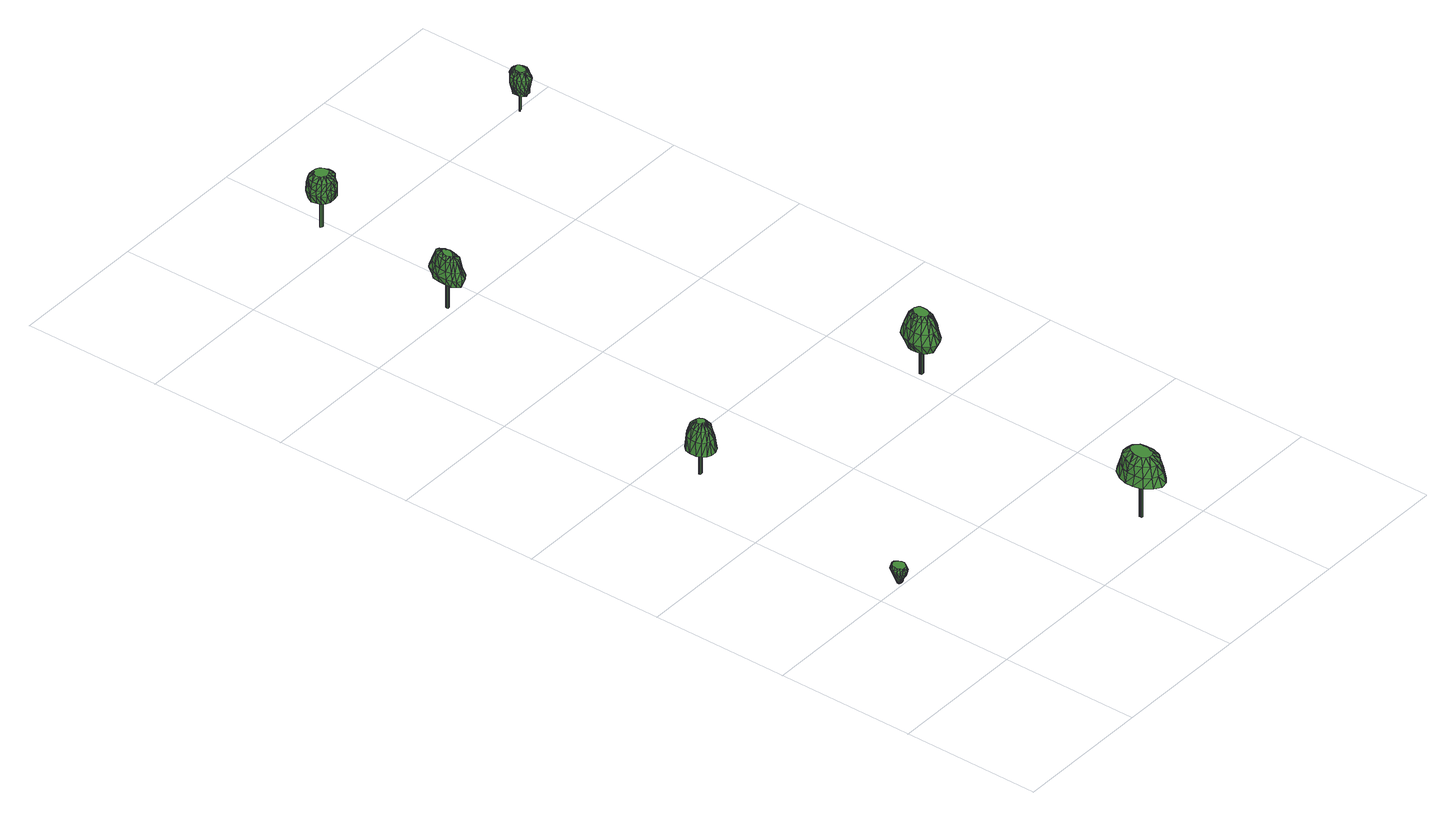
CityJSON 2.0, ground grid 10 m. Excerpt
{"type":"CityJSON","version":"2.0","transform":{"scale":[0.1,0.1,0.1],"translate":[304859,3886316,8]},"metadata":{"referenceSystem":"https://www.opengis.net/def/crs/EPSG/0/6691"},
"CityObjects":{
"tree1":{"type":"SolitaryVegetationObject","attributes":{"class":"2","height":2.6},"geometry":[{"type":"MultiSurface","lod":"3","boundaries":[[[0,1,2]],[[1,3,2]],[[3,4,2]],[[4,5,2]],[[5,6,2]],[[6,7,2]],[[7,8,2]],[[8,9,2]],[[9,10,2]],[[10,11,2]],[[11,0,2]],[[12,13,1]],[[1,0,12]],[[13,3,1]],[[13,14,3]],[[14,4,3]],[[14,15,4]],[[15,16,4]],[[16,17,4]],[[17,5,4]],[[17,18,5]],[[18,6,5]],[[18,19,6]],[[19,7,6]],[[19,20,7]],[[20,8,7]],[[20,9,8]],[[20,21,9]],[[21,22,9]],[[22,10,9]],[[22,23,10]],[[23,24,10]],[[24,25,10]],[[25,11,10]],[[25,26,11]],[[26,27,11]],[[27,0,11]],[[27,12,0]],[[28,29,13]],[[13,12,28]],[[29,14,13]],[[29,30,14]],[[30,15,14]],[[30,31,15]],[[31,16,15]],[[31,32,16]],[[32,33,16]],[[33,17,16]],[[33,34,17]],[[34,18,17]],[[34,35,18]],[[35,19,18]],[[35,36,19]],[[36,20,19]],[[36,21,20]],[[36,37,21]],[[37,22,21]],[[37,38,22]],[[38,23,22]],[[38,39,23]],[[39,24,23]],[[39,40,24]],[[40,41,24]],[[41,25,24]],[[41,42,25]],[[42,26,25]],[[42,43,26]],[[43,27,26]],[[43,28,27]],[[28,12,27]],[[44,45,29]],[[29,28,44]],[[45,30,29]],[[45,46,30]],[[46,31,30]],[[46,47,31]],[[47,32,31]],[[47,48,32]],[[48,49,32]],[[49,33,32]],[[49,50,33]],[[50,34,33]],[[50,51,34]],[[51,35,34]],[[51,52,35]],[[52,36,35]],[[52,37,36]],[[52,53,37]],[[53,38,37]],[[53,54,38]],[[54,39,38]],[[54,55,39]],[[55,40,39]],[[55,56,40]],[[56,57,40]],[[57,41,40]],[[57,58,41]],[[58,42,41]],[[58,59,42]],[[59,43,42]],[[59,44,43]],[[44,28,43]],[[60,45,44]],[[44,61,60]],[[60,62,45]],[[62,46,45]],[[62,63,46]],[[63,47,46]],[[63,64,47]],[[64,48,47]],[[64,49,48]],[[64,65,49]],[[65,50,49]],[[65,66,50]],[[66,51,50]],[[66,67,51]],[[67,52,51]],[[67,68,52]],[[68,69,52]],[[69,53,52]],[[69,70,53]],[[70,54,53]],[[70,71,54]],[[71,55,54]],[[71,72,55]],[[72,56,55]],[[72,57,56]],[[72,73,57]],[[73,58,57]],[[73,74,58]],[[74,59,58]],[[74,75,59]],[[75,44,59]],[[75,61,44]],[[75,74,73,72,71,70,69,68,67,66,65,64,63,62,60,61]]]}]},
"tree2":{"type":"SolitaryVegetationObject","attributes":{"class":"1","height":4.1},"geometry":[{"type":"MultiSurface","lod":"3","boundaries":[[[76,77,78]],[[77,79,78]],[[77,80,79]],[[80,81,79]],[[81,82,79]],[[82,83,79]],[[83,84,79]],[[84,85,79]],[[85,86,79]],[[86,87,79]],[[86,88,87]],[[86,89,88]],[[86,90,89]],[[90,91,89]],[[91,92,89]],[[92,93,89]],[[93,94,89]],[[94,95,89]],[[95,96,89]],[[96,97,89]],[[96,76,97]],[[76,78,97]],[[98,77,76]],[[76,99,98]],[[98,100,77]],[[100,80,77]],[[100,101,80]],[[101,81,80]],[[101,102,81]],[[102,82,81]],[[102,83,82]],[[102,103,83]],[[103,84,83]],[[103,104,84]],[[104,85,84]],[[104,105,85]],[[105,86,85]],[[105,106,86]],[[106,107,86]],[[107,90,86]],[[107,108,90]],[[108,91,90]],[[108,109,91]],[[109,92,91]],[[109,110,92]],[[110,93,92]],[[110,94,93]],[[110,111,94]],[[111,95,94]],[[111,112,95]],[[112,96,95]],[[112,113,96]],[[113,76,96]],[[113,99,76]],[[114,98,99]],[[99,115,114]],[[114,116,98]],[[116,100,98]],[[116,117,100]],[[117,101,100]],[[117,118,101]],[[118,102,101]],[[118,103,102]],[[118,119,103]],[[119,104,103]],[[119,120,104]],[[120,105,104]],[[120,121,105]],[[121,106,105]],[[121,122,106]],[[122,123,106]],[[123,107,106]],[[123,124,107]],[[124,108,107]],[[124,125,108]],[[125,109,108]],[[125,126,109]],[[126,110,109]],[[126,111,110]],[[126,127,111]],[[127,112,111]],[[127,128,112]],[[128,113,112]],[[128,129,113]],[[129,99,113]],[[129,115,99]],[[130,114,115]],[[115,131,130]],[[130,132,114]],[[132,116,114]],[[132,133,116]],[[133,117,116]],[[133,134,117]],[[134,118,117]],[[134,119,118]],[[134,135,119]],[[135,120,119]],[[135,136,120]],[[136,121,120]],[[136,137,121]],[[137,122,121]],[[137,138,122]],[[138,139,122]],[[139,123,122]],[[139,140,123]],[[140,124,123]],[[140,141,124]],[[141,125,124]],[[141,142,125]],[[142,126,125]],[[142,127,126]],[[142,143,127]],[[143,128,127]],[[143,144,128]],[[144,129,128]],[[144,145,129]],[[145,115,129]],[[145,131,115]],[[145,144,143,142,141,140,139,138,137,136,135,134,133,132,130,131]],[[97,78,146,147]],[[89,97,147,148]],[[88,89,148,149]],[[87,88,149,150]],[[79,87,150,151]],[[151,150,149,148,147,146]],[[78,79,151,146]]]}]},
"tree3":{"type":"SolitaryVegetationObject","attributes":{"class":"1","height":5.1},"geometry":[{"type":"MultiSurface","lod":"3","boundaries":[[[152,153,154]],[[153,155,154]],[[153,156,155]],[[156,157,155]],[[156,158,157]],[[158,159,157]],[[159,160,157]],[[160,161,157]],[[161,162,157]],[[162,163,157]],[[162,164,163]],[[164,165,163]],[[164,166,165]],[[166,167,165]],[[167,168,165]],[[167,169,168]],[[169,170,168]],[[170,171,168]],[[171,172,168]],[[172,173,168]],[[173,154,168]],[[173,152,154]],[[174,175,153]],[[153,152,174]],[[175,156,153]],[[175,158,156]],[[175,176,158]],[[176,159,158]],[[176,177,159]],[[177,178,159]],[[178,179,159]],[[179,180,159]],[[180,160,159]],[[180,181,160]],[[181,161,160]],[[181,162,161]],[[181,182,162]],[[182,164,162]],[[182,166,164]],[[182,183,166]],[[183,167,166]],[[183,169,167]],[[183,184,169]],[[184,170,169]],[[184,185,170]],[[185,186,170]],[[186,187,170]],[[187,188,170]],[[188,171,170]],[[188,189,171]],[[189,172,171]],[[189,173,172]],[[189,174,173]],[[174,152,173]],[[190,175,174]],[[174,191,190]],[[190,192,175]],[[192,176,175]],[[192,193,176]],[[193,177,176]],[[193,194,177]],[[194,178,177]],[[194,179,178]],[[194,195,179]],[[195,180,179]],[[195,196,180]],[[196,181,180]],[[196,197,181]],[[197,182,181]],[[197,198,182]],[[198,199,182]],[[199,183,182]],[[199,200,183]],[[200,184,183]],[[200,201,184]],[[201,185,184]],[[201,202,185]],[[202,186,185]],[[202,187,186]],[[202,203,187]],[[203,188,187]],[[203,204,188]],[[204,189,188]],[[204,205,189]],[[205,174,189]],[[205,191,174]],[[206,190,191]],[[191,207,206]],[[206,208,190]],[[208,192,190]],[[208,209,192]],[[209,193,192]],[[209,210,193]],[[210,194,193]],[[210,195,194]],[[210,211,195]],[[211,196,195]],[[211,212,196]],[[212,197,196]],[[212,213,197]],[[213,198,197]],[[213,214,198]],[[214,215,198]],[[215,199,198]],[[215,216,199]],[[216,200,199]],[[216,217,200]],[[217,201,200]],[[217,218,201]],[[218,202,201]],[[218,203,202]],[[218,219,203]],[[219,204,203]],[[219,220,204]],[[220,205,204]],[[220,221,205]],[[221,191,205]],[[221,207,191]],[[222,206,207]],[[207,223,222]],[[222,224,206]],[[224,208,206]],[[224,225,208]],[[225,209,208]],[[225,226,209]],[[226,210,209]],[[226,211,210]],[[226,227,211]],[[227,212,211]],[[227,228,212]],[[228,213,212]],[[228,229,213]],[[229,214,213]],[[229,230,214]],[[230,231,214]],[[231,215,214]],[[231,232,215]],[[232,216,215]],[[232,233,216]],[[233,217,216]],[[233,234,217]],[[234,218,217]],[[234,219,218]],[[234,235,219]],[[235,220,219]],[[235,236,220]],[[236,221,220]],[[236,237,221]],[[237,207,221]],[[237,223,207]],[[237,236,235,234,233,232,231,230,229,228,227,226,225,224,222,223]],[[168,154,238,239]],[[165,168,239,240]],[[163,165,240,241]],[[157,163,241,242]],[[155,157,242,243]],[[243,242,241,240,239,238]],[[154,155,243,238]]]}]},
"tree4":{"type":"SolitaryVegetationObject","attributes":{"class":"1","height":4.3},"geometry":[{"type":"MultiSurface","lod":"3","boundaries":[[[244,245,246]],[[244,247,245]],[[247,248,245]],[[248,249,245]],[[249,250,245]],[[250,251,245]],[[251,252,245]],[[252,253,245]],[[253,254,245]],[[254,255,245]],[[254,256,255]],[[254,257,256]],[[254,258,257]],[[254,259,258]],[[259,260,258]],[[260,261,258]],[[261,262,258]],[[262,263,258]],[[263,264,258]],[[264,265,258]],[[265,244,258]],[[244,266,258]],[[244,246,266]],[[267,268,247]],[[247,244,267]],[[268,248,247]],[[268,269,248]],[[269,249,248]],[[269,270,249]],[[270,250,249]],[[270,271,250]],[[271,272,250]],[[272,251,250]],[[272,273,251]],[[273,252,251]],[[273,274,252]],[[274,253,252]],[[274,275,253]],[[275,254,253]],[[275,259,254]],[[275,276,259]],[[276,260,259]],[[276,277,260]],[[277,261,260]],[[277,278,261]],[[278,262,261]],[[278,279,262]],[[279,280,262]],[[280,263,262]],[[280,281,263]],[[281,264,263]],[[281,282,264]],[[282,265,264]],[[282,267,265]],[[267,244,265]],[[283,268,267]],[[267,284,283]],[[283,285,268]],[[285,269,268]],[[285,286,269]],[[286,270,269]],[[286,287,270]],[[287,271,270]],[[287,272,271]],[[287,288,272]],[[288,273,272]],[[288,289,273]],[[289,274,273]],[[289,290,274]],[[290,275,274]],[[290,291,275]],[[291,292,275]],[[292,276,275]],[[292,293,276]],[[293,277,276]],[[293,294,277]],[[294,278,277]],[[294,295,278]],[[295,279,278]],[[295,280,279]],[[295,296,280]],[[296,281,280]],[[296,297,281]],[[297,282,281]],[[297,298,282]],[[298,267,282]],[[298,284,267]],[[299,283,284]],[[284,300,299]],[[299,301,283]],[[301,285,283]],[[301,302,285]],[[302,286,285]],[[302,303,286]],[[303,287,286]],[[303,288,287]],[[303,304,288]],[[304,289,288]],[[304,305,289]],[[305,290,289]],[[305,306,290]],[[306,291,290]],[[306,307,291]],[[307,308,291]],[[308,292,291]],[[308,309,292]],[[309,293,292]],[[309,310,293]],[[310,294,293]],[[310,311,294]],[[311,295,294]],[[311,296,295]],[[311,312,296]],[[312,297,296]],[[312,313,297]],[[313,298,297]],[[313,314,298]],[[314,284,298]],[[314,300,284]],[[315,299,300]],[[300,316,315]],[[315,317,299]],[[317,301,299]],[[317,318,301]],[[318,319,301]],[[319,302,301]],[[319,303,302]],[[319,304,303]],[[319,305,304]],[[319,320,305]],[[320,306,305]],[[320,321,306]],[[321,322,306]],[[322,307,306]],[[322,323,307]],[[323,324,307]],[[324,308,307]],[[324,325,308]],[[325,326,308]],[[326,309,308]],[[326,327,309]],[[327,310,309]],[[327,311,310]],[[327,312,311]],[[327,313,312]],[[327,328,313]],[[328,329,313]],[[329,314,313]],[[329,330,314]],[[330,300,314]],[[330,316,300]],[[330,329,328,327,326,325,324,323,322,321,320,319,318,317,315,316]],[[266,246,331,332]],[[258,266,332,333]],[[257,258,333,334]],[[256,257,334,335]],[[255,256,335,336]],[[245,255,336,337]],[[337,336,335,334,333,332,331]],[[246,245,337,331]]]}]},
"tree5":{"type":"SolitaryVegetationObject","attributes":{"class":"1","height":4.8},"geometry":[{"type":"MultiSurface","lod":"3","boundaries":[[[338,339,340]],[[340,341,338]],[[341,342,338]],[[341,343,342]],[[343,344,342]],[[344,345,342]],[[345,346,342]],[[346,347,342]],[[347,348,342]],[[348,349,342]],[[348,350,349]],[[350,351,349]],[[350,352,351]],[[350,353,352]],[[350,354,353]],[[354,355,353]],[[355,356,353]],[[356,357,353]],[[357,358,353]],[[358,359,353]],[[359,360,353]],[[360,361,353]],[[360,340,361]],[[340,339,361]],[[362,363,341]],[[341,340,362]],[[363,343,341]],[[363,364,343]],[[364,344,343]],[[364,365,344]],[[365,345,344]],[[365,366,345]],[[366,367,345]],[[367,346,345]],[[367,368,346]],[[368,347,346]],[[368,369,347]],[[369,348,347]],[[369,370,348]],[[370,350,348]],[[370,354,350]],[[370,371,354]],[[371,355,354]],[[371,372,355]],[[372,356,355]],[[372,373,356]],[[373,357,356]],[[373,374,357]],[[374,375,357]],[[375,358,357]],[[375,376,358]],[[376,359,358]],[[376,377,359]],[[377,360,359]],[[377,362,360]],[[362,340,360]],[[378,363,362]],[[362,379,378]],[[378,380,363]],[[380,364,363]],[[380,381,364]],[[381,365,364]],[[381,382,365]],[[382,366,365]],[[382,367,366]],[[382,383,367]],[[383,368,367]],[[383,384,368]],[[384,369,368]],[[384,385,369]],[[385,370,369]],[[385,386,370]],[[386,387,370]],[[387,371,370]],[[387,388,371]],[[388,372,371]],[[388,389,372]],[[389,373,372]],[[389,390,373]],[[390,374,373]],[[390,375,374]],[[390,391,375]],[[391,376,375]],[[391,392,376]],[[392,377,376]],[[392,393,377]],[[393,362,377]],[[393,379,362]],[[394,378,379]],[[379,395,394]],[[394,396,378]],[[396,380,378]],[[396,397,380]],[[397,381,380]],[[397,398,381]],[[398,382,381]],[[398,383,382]],[[398,399,383]],[[399,384,383]],[[399,400,384]],[[400,385,384]],[[400,401,385]],[[401,386,385]],[[401,402,386]],[[402,403,386]],[[403,387,386]],[[403,404,387]],[[404,388,387]],[[404,405,388]],[[405,389,388]],[[405,406,389]],[[406,390,389]],[[406,391,390]],[[406,407,391]],[[407,392,391]],[[407,408,392]],[[408,393,392]],[[408,409,393]],[[409,379,393]],[[409,395,379]],[[410,394,395]],[[395,411,410]],[[410,412,394]],[[412,396,394]],[[412,413,396]],[[413,397,396]],[[413,414,397]],[[414,398,397]],[[414,399,398]],[[414,415,399]],[[415,400,399]],[[415,416,400]],[[416,401,400]],[[416,417,401]],[[417,402,401]],[[417,418,402]],[[418,419,402]],[[419,403,402]],[[419,420,403]],[[420,404,403]],[[420,421,404]],[[421,405,404]],[[421,422,405]],[[422,406,405]],[[422,407,406]],[[422,423,407]],[[423,408,407]],[[423,424,408]],[[424,409,408]],[[424,425,409]],[[425,395,409]],[[425,411,395]],[[425,424,423,422,421,420,419,418,417,416,415,414,413,412,410,411]],[[426,339,338,427]],[[427,338,342,428]],[[428,342,349,429]],[[430,361,339,426]],[[431,353,361,430]],[[432,352,353,431]],[[433,351,352,432]],[[429,349,351,433]],[[433,432,431,430,426,427,428,429]]]}]},
"tree6":{"type":"SolitaryVegetationObject","attributes":{"class":"1","height":4.2},"geometry":[{"type":"MultiSurface","lod":"3","boundaries":[[[434,435,436]],[[436,437,434]],[[435,438,436]],[[438,439,436]],[[439,440,436]],[[439,441,440]],[[441,442,440]],[[442,443,440]],[[443,444,440]],[[444,445,440]],[[444,446,445]],[[446,447,445]],[[447,448,445]],[[447,449,448]],[[449,450,448]],[[450,451,448]],[[451,452,448]],[[452,453,448]],[[452,454,453]],[[454,437,453]],[[454,455,437]],[[455,434,437]],[[456,457,435]],[[435,434,456]],[[457,438,435]],[[457,458,438]],[[458,439,438]],[[458,459,439]],[[459,441,439]],[[459,460,441]],[[460,461,441]],[[461,442,441]],[[461,462,442]],[[462,443,442]],[[462,463,443]],[[463,444,443]],[[463,464,444]],[[464,446,444]],[[464,447,446]],[[464,465,447]],[[465,449,447]],[[465,466,449]],[[466,450,449]],[[466,467,450]],[[467,451,450]],[[467,468,451]],[[468,469,451]],[[469,452,451]],[[469,470,452]],[[470,454,452]],[[470,471,454]],[[471,455,454]],[[471,456,455]],[[456,434,455]],[[472,473,457]],[[457,456,472]],[[473,458,457]],[[473,474,458]],[[474,459,458]],[[474,475,459]],[[475,460,459]],[[475,476,460]],[[476,477,460]],[[477,461,460]],[[477,478,461]],[[478,462,461]],[[478,479,462]],[[479,463,462]],[[479,480,463]],[[480,464,463]],[[480,465,464]],[[480,481,465]],[[481,466,465]],[[481,482,466]],[[482,467,466]],[[482,483,467]],[[483,468,467]],[[483,484,468]],[[484,485,468]],[[485,469,468]],[[485,486,469]],[[486,470,469]],[[486,487,470]],[[487,471,470]],[[487,472,471]],[[472,456,471]],[[488,473,472]],[[472,489,488]],[[488,490,473]],[[490,474,473]],[[490,491,474]],[[491,475,474]],[[491,492,475]],[[492,476,475]],[[492,477,476]],[[492,493,477]],[[493,478,477]],[[493,494,478]],[[494,479,478]],[[494,495,479]],[[495,480,479]],[[495,496,480]],[[496,497,480]],[[497,481,480]],[[497,498,481]],[[498,482,481]],[[498,499,482]],[[499,483,482]],[[499,500,483]],[[500,484,483]],[[500,485,484]],[[500,501,485]],[[501,486,485]],[[501,502,486]],[[502,487,486]],[[502,503,487]],[[503,472,487]],[[503,489,472]],[[504,488,489]],[[489,505,504]],[[504,506,488]],[[506,490,488]],[[506,507,490]],[[507,491,490]],[[507,508,491]],[[508,492,491]],[[508,493,492]],[[508,509,493]],[[509,494,493]],[[509,510,494]],[[510,495,494]],[[510,511,495]],[[511,496,495]],[[511,512,496]],[[512,513,496]],[[513,497,496]],[[513,514,497]],[[514,498,497]],[[514,515,498]],[[515,499,498]],[[515,516,499]],[[516,500,499]],[[516,501,500]],[[516,517,501]],[[517,502,501]],[[517,518,502]],[[518,503,502]],[[518,519,503]],[[519,489,503]],[[519,505,489]],[[520,504,505]],[[505,521,520]],[[520,522,504]],[[522,506,504]],[[522,523,506]],[[523,507,506]],[[523,524,507]],[[524,508,507]],[[524,509,508]],[[524,525,509]],[[525,510,509]],[[525,526,510]],[[526,511,510]],[[526,527,511]],[[527,512,511]],[[527,528,512]],[[528,529,512]],[[529,513,512]],[[529,530,513]],[[530,514,513]],[[530,531,514]],[[531,515,514]],[[531,532,515]],[[532,516,515]],[[532,517,516]],[[532,533,517]],[[533,518,517]],[[533,534,518]],[[534,519,518]],[[534,535,519]],[[535,505,519]],[[535,521,505]],[[535,534,533,532,531,530,529,528,527,526,525,524,523,522,520,521]],[[536,437,436,537]],[[537,436,440,538]],[[539,453,437,536]],[[540,448,453,539]],[[541,445,448,540]],[[538,440,445,541]],[[541,540,539,536,537,538]]]}]},
"tree7":{"type":"SolitaryVegetationObject","attributes":{"class":"1","height":3.3},"geometry":[{"type":"MultiSurface","lod":"3","boundaries":[[[542,543,544]],[[542,545,543]],[[545,546,543]],[[546,547,543]],[[547,548,543]],[[548,549,543]],[[549,550,543]],[[550,551,543]],[[551,552,543]],[[551,553,552]],[[553,544,552]],[[553,554,544]],[[554,555,544]],[[555,556,544]],[[556,557,544]],[[557,558,544]],[[558,559,544]],[[559,560,544]],[[560,542,544]],[[561,562,545]],[[545,542,561]],[[562,546,545]],[[562,563,546]],[[563,547,546]],[[563,564,547]],[[564,548,547]],[[564,565,548]],[[565,566,548]],[[566,549,548]],[[566,567,549]],[[567,550,549]],[[567,568,550]],[[568,551,550]],[[568,569,551]],[[569,553,551]],[[569,554,553]],[[569,570,554]],[[570,555,554]],[[570,571,555]],[[571,556,555]],[[571,572,556]],[[572,557,556]],[[572,573,557]],[[573,574,557]],[[574,558,557]],[[574,575,558]],[[575,559,558]],[[575,576,559]],[[576,560,559]],[[576,561,560]],[[561,542,560]],[[577,578,562]],[[562,561,577]],[[578,563,562]],[[578,579,563]],[[579,564,563]],[[579,580,564]],[[580,565,564]],[[580,581,565]],[[581,582,565]],[[582,566,565]],[[582,583,566]],[[583,567,566]],[[583,584,567]],[[584,568,567]],[[584,585,568]],[[585,569,568]],[[585,570,569]],[[585,586,570]],[[586,571,570]],[[586,587,571]],[[587,572,571]],[[587,588,572]],[[588,573,572]],[[588,589,573]],[[589,590,573]],[[590,574,573]],[[590,591,574]],[[591,575,574]],[[591,592,575]],[[592,576,575]],[[592,577,576]],[[577,561,576]],[[593,594,578]],[[578,577,593]],[[594,579,578]],[[594,595,579]],[[595,580,579]],[[595,596,580]],[[596,581,580]],[[596,597,581]],[[597,598,581]],[[598,582,581]],[[598,599,582]],[[599,583,582]],[[599,600,583]],[[600,584,583]],[[600,601,584]],[[601,585,584]],[[601,586,585]],[[601,602,586]],[[602,587,586]],[[602,603,587]],[[603,588,587]],[[603,604,588]],[[604,589,588]],[[604,605,589]],[[605,606,589]],[[606,590,589]],[[606,607,590]],[[607,591,590]],[[607,608,591]],[[608,592,591]],[[608,593,592]],[[593,577,592]],[[609,594,593]],[[593,610,609]],[[609,611,594]],[[611,595,594]],[[611,612,595]],[[612,596,595]],[[612,613,596]],[[613,597,596]],[[613,598,597]],[[613,614,598]],[[614,599,598]],[[614,615,599]],[[615,600,599]],[[615,616,600]],[[616,601,600]],[[616,617,601]],[[617,618,601]],[[618,602,601]],[[618,619,602]],[[619,603,602]],[[619,620,603]],[[620,604,603]],[[620,621,604]],[[621,605,604]],[[621,606,605]],[[621,622,606]],[[622,607,606]],[[622,623,607]],[[623,608,607]],[[623,624,608]],[[624,593,608]],[[624,610,593]],[[625,609,610]],[[610,626,625]],[[625,627,609]],[[627,611,609]],[[627,628,611]],[[628,612,611]],[[628,629,612]],[[629,613,612]],[[629,614,613]],[[629,630,614]],[[630,615,614]],[[630,631,615]],[[631,616,615]],[[631,632,616]],[[632,617,616]],[[632,633,617]],[[633,634,617]],[[634,618,617]],[[634,635,618]],[[635,619,618]],[[635,636,619]],[[636,620,619]],[[636,637,620]],[[637,621,620]],[[637,622,621]],[[637,638,622]],[[638,623,622]],[[638,639,623]],[[639,624,623]],[[639,640,624]],[[640,610,624]],[[640,626,610]],[[640,639,638,637,636,635,634,633,632,631,630,629,628,627,625,626]],[[544,641,642]],[[552,544,642,643]],[[543,552,643,644]],[[543,644,645]],[[645,644,643,642,641]],[[544,543,645,641]]]}]}
},
"vertices":[
[11,93,18],[11,92,18],[10,93,16],[11,91,18],[10,91,18],[9,91,18],[9,92,18],[8,92,18],[8,93,18],[9,94,18],[10,95,18],[11,94,18],[13,92,21],[12,91,21],[11,90,21],[10,90,21],[9,90,21],[8,90,21],[8,91,21],[7,92,21],[7,93,21],[8,95,21],[9,95,21],[9,96,21],[10,96,21],[11,96,21],[12,95,21],[13,94,21],[14,92,24],[13,91,24],[12,89,24],[11,88,24],[9,88,24],[8,89,24],[7,90,24],[6,91,24],[6,93,24],[7,95,24],[8,97,24],[9,97,24],[11,98,24],[12,97,24],[13,96,24],[14,94,24],[15,92,28],[14,90,28],[13,88,28],[11,87,28],[9,87,28],[7,88,28],[6,89,28],[5,91,28],[5,94,28],[6,96,28],[7,98,28],[9,98,28],[11,99,28],[12,98,28],[14,96,28],[15,94,28],[13,90,31],[14,92,31],[12,89,31],[11,88,31],[9,88,31],[8,88,31],[7,90,31],[6,91,31],[6,93,31],[7,96,31],[8,97,31],[9,98,31],[11,98,31],[12,97,31],[13,96,31],[14,94,31],
[46,271,25],[45,268,25],[38,272,20],[37,272,20],[43,264,25],[39,262,25],[35,262,25],[32,263,25],[30,266,25],[28,269,25],[28,274,25],[36,272,20],[36,273,20],[37,273,20],[29,278,25],[32,281,25],[35,283,25],[38,283,25],[42,282,25],[45,279,25],[46,275,25],[38,273,20],[44,268,35],[45,271,35],[42,265,35],[39,263,35],[35,263,35],[33,264,35],[30,266,35],[29,270,35],[29,274,35],[30,278,35],[33,280,35],[35,282,35],[38,282,35],[41,281,35],[44,278,35],[45,275,35],[43,269,42],[43,272,42],[41,267,42],[38,265,42],[36,265,42],[34,266,42],[32,268,42],[31,270,42],[31,273,42],[32,276,42],[34,278,42],[36,280,42],[38,280,42],[40,279,42],[42,277,42],[43,274,42],[40,271,46],[40,272,46],[39,270,46],[38,269,46],[37,269,46],[36,270,46],[35,270,46],[34,271,46],[34,273,46],[35,274,46],[36,275,46],[36,276,46],[37,276,46],[39,275,46],[39,274,46],[40,273,46],[38,272,5],[38,273,5],[37,273,5],[36,273,5],[36,272,5],[37,272,5],
[168,27,31],[168,29,31],[171,27,28],[171,28,28],[170,31,31],[172,28,28],[171,32,31],[173,32,31],[174,31,31],[175,30,31],[175,28,31],[172,27,28],[175,26,31],[172,26,28],[174,24,31],[173,23,31],[171,26,28],[172,22,31],[171,22,31],[169,22,31],[168,24,31],[168,26,31],[158,29,38],[160,35,38],[164,41,38],[169,44,38],[175,45,38],[180,43,38],[183,38,38],[185,32,38],[185,24,38],[182,17,38],[178,12,38],[174,9,38],[169,8,38],[164,11,38],[160,16,38],[158,23,38],[162,34,45],[160,29,45],[165,39,45],[170,42,45],[175,43,45],[179,41,45],[181,37,45],[183,32,45],[183,25,45],[181,18,45],[178,14,45],[174,11,45],[169,11,45],[165,13,45],[161,17,45],[160,23,45],[163,33,52],[161,28,52],[166,38,52],[170,40,52],[174,40,52],[178,39,52],[180,36,52],[182,31,52],[182,25,52],[180,19,52],[177,16,52],[173,13,52],[170,13,52],[166,15,52],[163,19,52],[161,24,52],[167,30,56],[166,28,56],[168,33,56],[171,35,56],[173,35,56],[175,34,56],[177,32,56],[177,29,56],[177,26,56],[176,23,56],[175,20,56],[173,19,56],[170,19,56],[168,20,56],[166,22,56],[166,25,56],[171,27,5],[171,26,5],[172,26,5],[172,27,5],[172,28,5],[171,28,5],
[85,505,28],[78,505,25],[79,506,25],[84,500,28],[81,496,28],[78,494,28],[75,493,28],[73,495,28],[71,498,28],[71,502,28],[71,507,28],[77,505,25],[77,506,25],[77,507,25],[78,507,25],[72,513,28],[75,516,28],[77,518,28],[80,519,28],[83,518,28],[85,514,28],[85,509,28],[79,507,25],[86,505,33],[84,500,33],[82,495,33],[78,492,33],[75,492,33],[72,494,33],[71,497,33],[70,501,33],[70,508,33],[72,513,33],[74,518,33],[77,520,33],[80,521,33],[83,519,33],[85,515,33],[86,510,33],[83,501,38],[85,505,38],[81,497,38],[78,495,38],[76,494,38],[73,496,38],[72,498,38],[71,502,38],[71,507,38],[73,512,38],[75,516,38],[77,518,38],[80,518,38],[82,517,38],[84,514,38],[85,509,38],[82,502,45],[83,505,45],[81,499,45],[78,497,45],[76,497,45],[74,498,45],[73,500,45],[72,503,45],[73,507,45],[74,511,45],[76,514,45],[77,515,45],[79,516,45],[81,515,45],[83,512,45],[83,509,45],[80,504,47],[81,506,47],[79,503,47],[78,502,47],[77,501,47],[76,502,47],[76,503,47],[75,505,47],[75,507,47],[76,508,47],[77,510,47],[78,511,47],[79,511,47],[80,510,47],[80,509,47],[81,507,47],[79,506,5],[79,507,5],[78,507,5],[77,507,5],[77,506,5],[77,505,5],[78,505,5],
[205,230,24],[205,229,24],[198,231,27],[199,234,27],[206,230,24],[202,238,27],[205,239,27],[208,240,27],[211,238,27],[213,236,27],[214,232,27],[207,230,24],[214,227,27],[207,229,24],[207,228,24],[206,228,24],[212,223,27],[209,220,27],[207,219,27],[204,218,27],[201,220,27],[199,223,27],[198,227,27],[205,228,24],[195,231,35],[197,236,35],[200,241,35],[205,244,35],[210,244,35],[213,242,35],[216,238,35],[217,233,35],[217,227,35],[214,221,35],[211,217,35],[207,215,35],[203,214,35],[199,216,35],[196,221,35],[194,226,35],[198,235,43],[197,231,43],[201,239,43],[205,241,43],[209,241,43],[212,239,43],[214,237,43],[215,232,43],[215,227,43],[213,222,43],[210,219,43],[207,217,43],[203,217,43],[200,218,43],[197,222,43],[196,227,43],[200,233,50],[199,230,50],[202,236,50],[205,238,50],[208,238,50],[210,237,50],[212,235,50],[213,231,50],[212,228,50],[211,224,50],[209,222,50],[207,220,50],[204,220,50],[202,221,50],[200,224,50],[199,227,50],[202,232,53],[202,230,53],[204,234,53],[205,235,53],[207,235,53],[209,234,53],[210,233,53],[210,231,53],[210,228,53],[209,226,53],[208,224,53],[206,223,53],[205,223,53],[203,224,53],[202,226,53],[201,228,53],[205,229,5],[205,230,5],[206,230,5],[207,230,5],[205,228,5],[206,228,5],[207,228,5],[207,229,5],
[101,620,26],[101,618,26],[97,620,23],[97,621,23],[99,617,26],[97,616,26],[96,620,23],[95,616,26],[94,617,26],[92,618,26],[92,619,26],[95,621,23],[91,622,26],[92,624,26],[96,622,23],[94,625,26],[95,626,26],[97,626,26],[99,625,26],[97,622,23],[100,624,26],[101,622,26],[105,619,29],[104,616,29],[102,613,29],[98,612,29],[94,612,29],[91,613,29],[89,615,29],[88,618,29],[87,622,29],[89,626,29],[91,628,29],[94,630,29],[97,630,29],[101,629,29],[104,626,29],[105,623,29],[106,619,35],[105,616,35],[102,613,35],[98,611,35],[94,611,35],[91,612,35],[88,615,35],[87,618,35],[86,622,35],[88,627,35],[91,629,35],[94,631,35],[98,631,35],[102,630,35],[105,627,35],[106,623,35],[104,616,39],[105,619,39],[102,613,39],[98,612,39],[94,612,39],[91,613,39],[89,615,39],[87,618,39],[87,622,39],[89,626,39],[91,629,39],[94,630,39],[97,630,39],[101,629,39],[104,626,39],[105,623,39],[104,616,44],[105,619,44],[101,614,44],[98,612,44],[95,612,44],[92,613,44],[89,615,44],[88,618,44],[88,622,44],[89,626,44],[92,628,44],[94,629,44],[97,629,44],[101,628,44],[103,626,44],[105,622,44],[101,618,47],[101,620,47],[99,617,47],[97,616,47],[95,616,47],[94,617,47],[92,618,47],[92,619,47],[91,622,47],[92,624,47],[94,625,47],[95,626,47],[97,626,47],[99,625,47],[100,624,47],[101,622,47],[97,621,5],[97,620,5],[96,620,5],[97,622,5],[96,622,5],[95,621,5],
[265,599,20],[269,599,17],[269,598,17],[265,601,20],[267,603,20],[268,604,20],[270,604,20],[272,603,20],[273,602,20],[274,600,20],[270,598,17],[274,597,20],[273,595,20],[272,593,20],[270,593,20],[268,592,20],[267,593,20],[265,595,20],[265,597,20],[264,599,23],[265,601,23],[266,603,23],[268,605,23],[270,605,23],[272,604,23],[273,602,23],[274,600,23],[274,597,23],[273,595,23],[272,593,23],[270,592,23],[268,592,23],[266,592,23],[265,594,23],[264,597,23],[263,599,27],[264,602,27],[266,604,27],[268,605,27],[271,606,27],[273,605,27],[274,603,27],[275,600,27],[275,597,27],[274,594,27],[272,592,27],[270,591,27],[268,591,27],[266,592,27],[264,594,27],[263,596,27],[263,599,33],[264,602,33],[266,604,33],[268,606,33],[271,606,33],[273,605,33],[274,603,33],[275,601,33],[275,597,33],[274,594,33],[273,592,33],[271,590,33],[268,590,33],[266,591,33],[264,593,33],[263,596,33],[265,601,37],[265,599,37],[267,603,37],[268,604,37],[270,604,37],[272,603,37],[273,602,37],[274,600,37],[274,597,37],[273,595,37],[272,594,37],[270,593,37],[268,593,37],[267,593,37],[265,595,37],[265,597,37],[266,600,38],[266,599,38],[267,601,38],[269,602,38],[270,602,38],[271,602,38],[272,601,38],[272,599,38],[272,598,38],[272,596,38],[271,595,38],[270,594,38],[269,594,38],[267,595,38],[266,596,38],[266,597,38],[269,598,5],[269,598,6],[270,598,6],[269,599,6],[269,599,5]
]}
